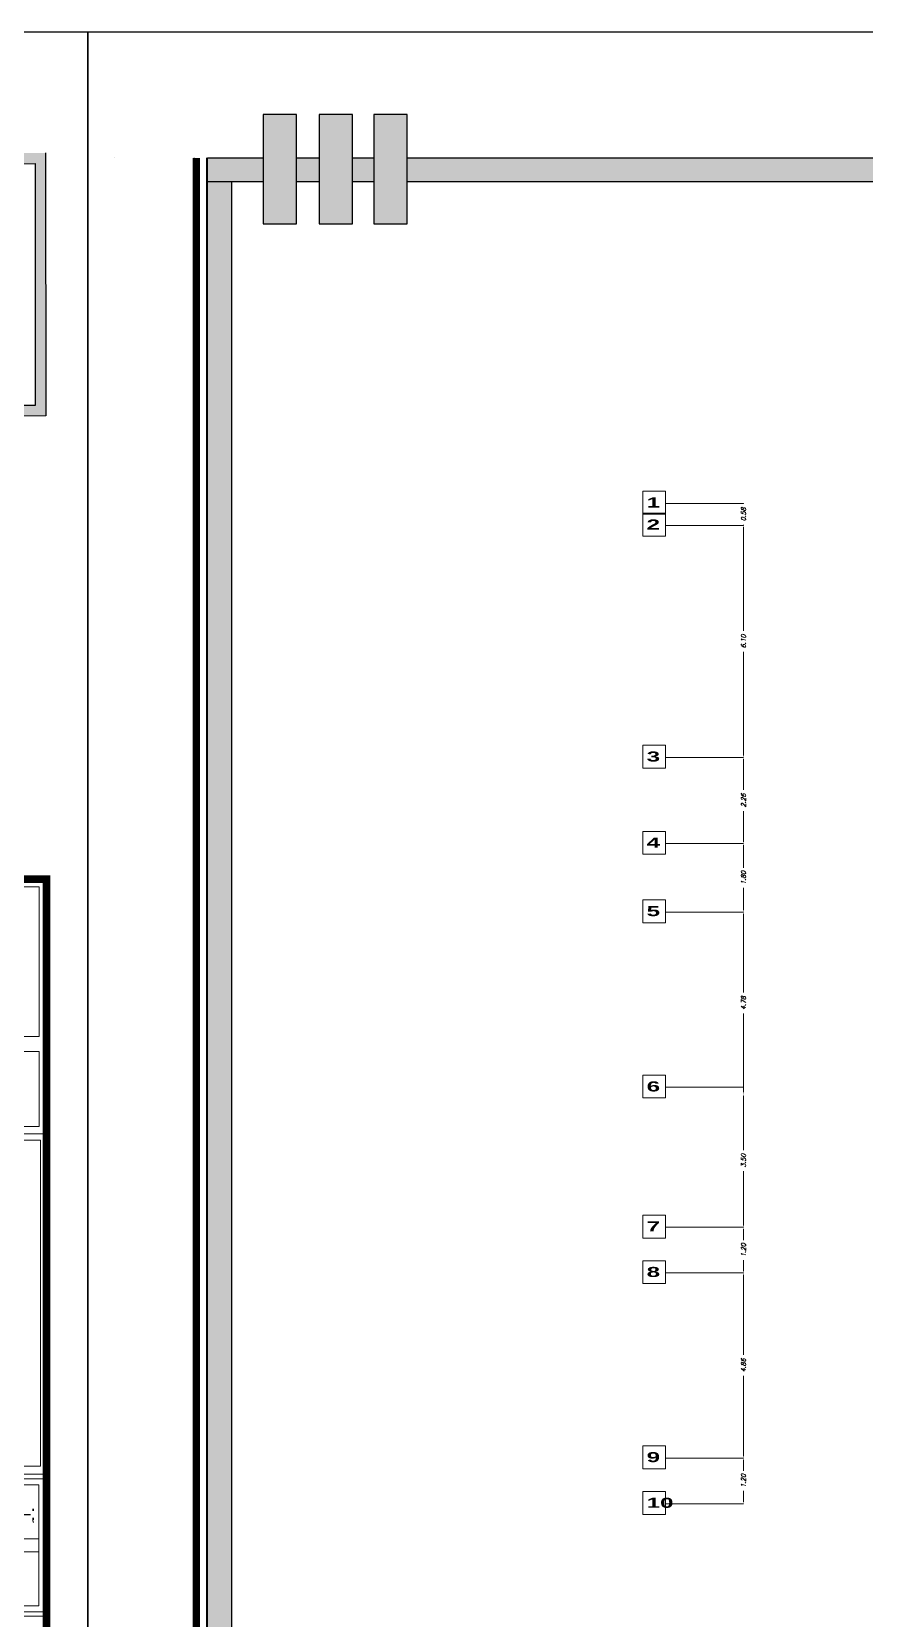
# Model space of a CAD drawing. Header units: inches. Extents: x 70 to 1974, y -315 to 363.
# Drawn here: x 1210.76 to 1232.67, y 218.53 to 260.24 of the extents above; entities that cross this region are included whole.
import ezdxf

# ---------------------------------------------------------------- set-up
doc = ezdxf.new("R2010")
doc.units = ezdxf.units.IN
doc.header["$MEASUREMENT"] = 0
doc.layers.add('1', color=19, linetype='Continuous', lineweight=5)
doc.layers.add('3', color=244, linetype='Continuous', lineweight=20)
doc.layers.add('7', color=7, linetype='Continuous')
doc.layers.add('AX', color=7, linetype='Continuous', lineweight=18, true_color=0xb7ad8f)
doc.styles.add('FARSI', font='kamran.shx', dxfattribs={"height": 0.35})
doc.styles.add('KH1', font='', dxfattribs={"width": 1.5})
doc.styles.add('STYLE3', font='italict.shx')
doc.styles.get('KH1').set_extended_font_data('Arial Black')
doc.dimstyles.new('mo', dxfattribs={"dimscale": 0.08, "dimtxt": 1.5, "dimasz": 0.6, "dimexe": 1, "dimexo": 1, "dimgap": 1, "dimtad": 0, "dimzin": 1, "dimdsep": 46, "dimtxsty": 'STYLE3', "dimcen": 2.5, "dimse1": 1, "dimse2": 1, "dimclrd": 1, "dimclre": 2, "dimclrt": 1, "dimadec": 0, "dimazin": 0, "dimtm": 1e-09, "dimtfac": 1, "dimtix": 1, "dimtmove": 0, "dimatfit": 1, "dimfxl": 0, "dimtolj": 1, "dimtzin": 0, "dimarcsym": 0})

# ---------------------------------------------------------------- blocks, each defined once
blk = doc.blocks.new('k1')
at = {"true_color": 0x636466}
h = blk.add_hatch(color=251, dxfattribs=at)
h.dxf.hatch_style = 1
h.paths.add_polyline_path([(-461.085, -161.558), (-462.607, -161.558), (-462.607, -162.181), (-462.606, -162.181), (-462.606, -162.319), (-462.468, -162.319), (-462.468, -161.697), (-461.223, -161.697), (-461.223, -162.942), (-461.085, -162.942), (-461.085, -162.804)])
h.paths.add_polyline_path([(-460.393, -161.697), (-459.147, -161.697), (-459.147, -162.942), (-457.907, -162.942), (-457.907, -162.804), (-459.009, -162.804), (-459.009, -161.558), (-460.531, -161.558), (-460.531, -162.181), (-461.085, -162.181), (-461.085, -162.319), (-460.393, -162.319)])
h.paths.add_polyline_path([(-459.701, -162.319), (-459.147, -162.319), (-459.147, -162.181), (-459.839, -162.181), (-459.839, -162.804), (-461.085, -162.804), (-461.085, -162.942), (-459.701, -162.942)], flags=17)
h.paths.add_polyline_path([(-458.317, -161.697), (-457.072, -161.697), (-457.074, -162.263), (-457.004, -162.263), (-456.935, -162.263), (-456.934, -161.558), (-458.456, -161.558), (-458.456, -162.181), (-459.009, -162.181), (-459.009, -162.319), (-458.317, -162.319)])
h.paths.add_polyline_path([(-457.434, -165.015), (-453.66, -165.015), (-453.66, -164.564), (-457.434, -164.564)], flags=9)
h.paths.add_polyline_path([(-466.465, -178.781), (-469.762, -178.781), (-469.762, -178.172), (-466.465, -178.172)], flags=9)
h.paths.add_polyline_path([(-465.787, -177.119), (-468.343, -177.119), (-468.343, -176.346), (-465.787, -176.346)], flags=9)
h.paths.add_polyline_path([(-466.637, -172.259), (-468.426, -172.259), (-468.426, -171.585), (-466.637, -171.585)], flags=9)
h.paths.add_polyline_path([(-467.406, -174.793), (-469.156, -174.793), (-469.156, -174.365), (-467.406, -174.365)], flags=9)
h.paths.add_polyline_path([(-466.579, -173.49), (-469.33, -173.49), (-469.33, -173.025), (-466.579, -173.025)], flags=9)
h.paths.add_polyline_path([(-469.005, -195.618), (-468.537, -195.65), (-468.441, -195.11), (-468.909, -195.078)], flags=9)
h.paths.add_polyline_path([(-465.425, -183.209), (-468.854, -183.238), (-468.859, -182.668), (-465.43, -182.639)], flags=9)
h.paths.add_polyline_path([(-469.333, -170.528), (-465.139, -170.528), (-465.139, -170.027), (-469.333, -170.027)], flags=9)
h.paths.add_polyline_path([(-469.448, -194.832), (-468.98, -194.864), (-468.885, -194.324), (-469.353, -194.292)], flags=9)
h.paths.add_polyline_path([(-467.276, -194.857), (-468.719, -194.869), (-468.724, -194.262), (-467.281, -194.25)], flags=9)
h.paths.add_polyline_path([(-464.448, -194.845), (-465.653, -194.855), (-465.658, -194.285), (-464.453, -194.275)], flags=9)
h.paths.add_polyline_path([(-466.824, -194.816), (-465.8, -194.848), (-465.705, -194.308), (-466.728, -194.276)], flags=9)
h.paths.add_polyline_path([(-468.654, -184.454), (-467.979, -184.476), (-467.912, -184.093), (-468.587, -184.071)], flags=9)
h.paths.add_polyline_path([(-468, -184.223), (-467.911, -184.231), (-467.887, -184.09), (-467.976, -184.082)], flags=9)
h.paths.add_polyline_path([(-469.371, -184.115), (-469.307, -184.122), (-469.288, -184.012), (-469.352, -184.006)], flags=9)
h.paths.add_polyline_path([(-469.459, -184.446), (-469.356, -184.454), (-469.331, -184.31), (-469.434, -184.302)], flags=9)
h.paths.add_polyline_path([(-469.564, -184.394), (-468.642, -184.414), (-468.583, -184.073), (-469.505, -184.053)], flags=9)
h.paths.add_polyline_path([(-468.614, -183.839), (-467.939, -183.861), (-467.872, -183.478), (-468.547, -183.456)], flags=9)
h.paths.add_polyline_path([(-467.96, -183.589), (-467.871, -183.597), (-467.847, -183.457), (-467.936, -183.449)], flags=9)
h.paths.add_polyline_path([(-469.375, -183.503), (-469.311, -183.509), (-469.292, -183.4), (-469.356, -183.394)], flags=9)
h.paths.add_polyline_path([(-469.463, -183.833), (-469.36, -183.841), (-469.335, -183.698), (-469.438, -183.689)], flags=9)
h.paths.add_polyline_path([(-469.569, -183.781), (-468.647, -183.801), (-468.587, -183.46), (-469.509, -183.441)], flags=9)
h.paths.add_polyline_path([(-464.47, -193.071), (-466.41, -193.087), (-466.415, -192.487), (-464.475, -192.471)], flags=9)
h.paths.add_polyline_path([(-464.447, -179.89), (-467.444, -179.915), (-467.449, -179.322), (-464.452, -179.297)], flags=9)
h.paths.add_polyline_path([(-464.457, -175.972), (-466.684, -175.991), (-466.689, -175.398), (-464.462, -175.38)], flags=9)
h.paths.add_polyline_path([(-464.466, -178.776), (-466.548, -178.793), (-466.553, -178.186), (-464.471, -178.168)], flags=9)
h.paths.add_polyline_path([(-464.467, -174.852), (-466.289, -174.868), (-466.294, -174.275), (-464.472, -174.26)], flags=9)
h.paths.add_polyline_path([(-464.469, -173.535), (-466.471, -173.552), (-466.476, -172.975), (-464.474, -172.958)], flags=9)
h.paths.add_polyline_path([(-464.498, -172.095), (-465.535, -172.103), (-465.539, -171.676), (-464.502, -171.667)], flags=9)
h.paths.add_polyline_path([(-464.487, -190.979), (-466.521, -190.979), (-466.521, -190.484), (-464.487, -190.484)], flags=9)
h.paths.add_polyline_path([(-464.361, -186.558), (-469.835, -186.604), (-469.84, -186.027), (-464.366, -185.981)], flags=9)
h.paths.add_polyline_path([(-464.479, -192.028), (-465.421, -192.028), (-465.421, -191.448), (-464.479, -191.448)], flags=9)
h.paths.add_polyline_path([(-464.473, -195.619), (-466.413, -195.636), (-466.417, -195.111), (-464.477, -195.094)], flags=9)
h.paths.add_polyline_path([(-467.785, -195.763), (-468.37, -195.763), (-468.37, -194.968), (-467.785, -194.968)], flags=9)
h.paths.add_polyline_path([(-466.567, -185.632), (-467.581, -185.632), (-467.581, -185.165), (-466.567, -185.165)], flags=9)
h.paths.add_polyline_path([(-464.433, -185.577), (-466.211, -185.592), (-466.214, -185.194), (-464.436, -185.179)], flags=9)
h.paths.add_polyline_path([(-465.655, -185.081), (-469.009, -185.081), (-469.009, -184.609), (-465.655, -184.609)], flags=9)
h.paths.add_polyline_path([(-466.243, -184.431), (-467.91, -184.445), (-467.913, -184.085), (-466.246, -184.071)], flags=9)
h.paths.add_polyline_path([(-466.257, -183.784), (-467.535, -183.795), (-467.538, -183.396), (-466.26, -183.385)], flags=9)
h.paths.add_polyline_path([(-465.027, -184.329), (-465.448, -184.333), (-465.451, -183.978), (-465.03, -183.975)], flags=9)
h.paths.add_polyline_path([(-464.397, -183.897), (-466.05, -183.911), (-466.053, -183.556), (-464.4, -183.542)], flags=9)
h.paths.add_polyline_path([(-464.455, -185.063), (-465.647, -185.073), (-465.65, -184.685), (-464.458, -184.675)], flags=9)
h.paths.add_polyline_path([(-469.695, -185.033), (-469.026, -185.054), (-468.963, -184.701), (-469.632, -184.68)], flags=9)
h.paths.add_polyline_path([(-454.559, -188.448), (-454.609, -188.448), (-454.609, -188.3), (-454.559, -188.3)], flags=9)
h.paths.add_polyline_path([(-453.497, -188.538), (-454.55, -188.538), (-454.55, -188.141), (-453.497, -188.141)], flags=9)
h.paths.add_polyline_path([(-454.123, -187.412), (-454.172, -187.412), (-454.172, -187.264), (-454.123, -187.264)], flags=9)
h.paths.add_polyline_path([(-453.47, -187.519), (-454.105, -187.519), (-454.105, -187.094), (-453.47, -187.094)], flags=9)
h.paths.add_polyline_path([(-453.963, -180.209), (-454.012, -180.209), (-454.012, -180.061), (-453.963, -180.061)], flags=9)
h.paths.add_polyline_path([(-453.745, -181.06), (-453.794, -181.06), (-453.794, -180.912), (-453.745, -180.912)], flags=9)
h.paths.add_polyline_path([(-453.834, -182.003), (-453.884, -182.003), (-453.884, -181.855), (-453.834, -181.855)], flags=9)
h.paths.add_polyline_path([(-454.219, -183.852), (-454.268, -183.852), (-454.268, -183.704), (-454.219, -183.704)], flags=9)
h.paths.add_polyline_path([(-454.338, -184.728), (-454.387, -184.728), (-454.387, -184.58), (-454.338, -184.58)], flags=9)
h.paths.add_polyline_path([(-453.493, -186.542), (-454.175, -186.542), (-454.175, -186.117), (-453.493, -186.117)], flags=9)
h.paths.add_polyline_path([(-452.989, -187.483), (-453.545, -187.483), (-453.545, -187.14), (-452.989, -187.14)], flags=9)
h.paths.add_polyline_path([(-452.989, -186.498), (-453.545, -186.498), (-453.545, -186.156), (-452.989, -186.156)], flags=9)
h.paths.add_polyline_path([(-452.98, -184.832), (-454.348, -184.832), (-454.348, -184.383), (-452.98, -184.383)], flags=9)
h.paths.add_polyline_path([(-452.947, -184.051), (-454.226, -184.051), (-454.226, -183.507), (-452.947, -183.507)], flags=9)
h.paths.add_polyline_path([(-453.117, -182.105), (-453.809, -182.105), (-453.809, -181.68), (-453.117, -181.68)], flags=9)
h.paths.add_polyline_path([(-453.136, -181.174), (-453.742, -181.174), (-453.742, -180.729), (-453.136, -180.729)], flags=9)
h.paths.add_polyline_path([(-453.001, -180.322), (-453.938, -180.322), (-453.938, -179.872), (-453.001, -179.872)], flags=9)
h.paths.add_polyline_path([(-452.933, -173.263), (-456.203, -173.32), (-456.219, -172.388), (-452.949, -172.33)], flags=9)
h.paths.add_polyline_path([(-452.992, -185.417), (-454.046, -185.417), (-454.046, -185.149), (-452.992, -185.149)], flags=9)
h.paths.add_polyline_path([(-452.971, -185.96), (-453.9, -185.96), (-453.9, -185.69), (-452.971, -185.69)], flags=9)
h.paths.add_polyline_path([(-452.942, -190.734), (-453.686, -190.734), (-453.686, -190.43), (-452.942, -190.43)], flags=9)
h.paths.add_polyline_path([(-452.989, -188.532), (-453.545, -188.532), (-453.545, -188.19), (-452.989, -188.19)], flags=9)
h.paths.add_polyline_path([(-454.158, -186.432), (-454.208, -186.432), (-454.208, -186.285), (-454.158, -186.285)], flags=9)
h.paths.add_polyline_path([(-454.443, -190.804), (-455.494, -190.804), (-455.494, -190.392), (-454.443, -190.392)], flags=9)
h.paths.add_polyline_path([(-452.955, -190.156), (-453.705, -190.156), (-453.705, -189.834), (-452.955, -189.834)], flags=9)
h.paths.add_polyline_path([(-455.386, -190.139), (-454.579, -190.139), (-454.579, -189.861), (-455.386, -189.861)], flags=9)
h.paths.add_polyline_path([(-453.088, -175.658), (-455.011, -175.658), (-455.011, -175.326), (-453.088, -175.326)], flags=9)
h = blk.add_hatch(color=251, dxfattribs=at)
h.dxf.hatch_style = 1
h.paths.add_polyline_path([(-452.922, -162.255), (-456.715, -162.263), (-456.715, -162.263), (-456.784, -162.263), (-457.687, -162.265), (-457.686, -165.719), (-452.921, -165.708)])
h.paths.add_polyline_path([(-457.548, -162.403), (-453.06, -162.393), (-453.059, -165.571), (-457.548, -165.58)], flags=16)
h.paths.add_polyline_path([(-457.167, -163.124), (-453.131, -163.124), (-453.131, -164.315), (-457.167, -164.315)], flags=0)
h.paths.add_polyline_path([(-457.214, -165.015), (-453.439, -165.015), (-453.439, -164.564), (-457.214, -164.564)], flags=0)
h = blk.add_hatch(color=251, dxfattribs=at)
h.dxf.hatch_style = 1
h.paths.add_polyline_path([(-479.763, -162.319), (-480.495, -162.319), (-480.495, -162.634), (-479.763, -162.634)])
h.paths.add_polyline_path([(-479.027, -162.319), (-479.326, -162.319), (-479.326, -162.634), (-479.027, -162.634)])
h.paths.add_polyline_path([(-478.307, -162.319), (-478.59, -162.319), (-478.59, -162.634), (-478.307, -162.634)])
h = blk.add_hatch(color=251, dxfattribs=at)
h.dxf.hatch_style = 1
h.paths.add_polyline_path([(-480.494, -162.334), (-480.494, -163.026), (-480.494, -198.947), (-480.18, -198.947), (-480.18, -162.334)])
h = blk.add_hatch(color=251, dxfattribs=at)
h.dxf.hatch_style = 1
h.paths.add_polyline_path([(-462.468, -162.319), (-463.16, -162.319), (-477.869, -162.319), (-477.869, -162.634), (-462.468, -162.633)])
at = {"layer": '3'}
h = blk.add_hatch(color=256, dxfattribs=at)
h.dxf.hatch_style = 1
h.paths.add_polyline_path([(-479.326, -161.751), (-479.763, -161.751), (-479.763, -163.185), (-479.326, -163.185)])
h.paths.add_polyline_path([(-478.59, -161.751), (-479.027, -161.751), (-479.027, -163.185), (-478.59, -163.185)])
h.paths.add_polyline_path([(-477.869, -161.751), (-478.307, -161.751), (-478.307, -163.185), (-477.869, -163.185)])
for p, q in [((-481.719, -162.312), (-481.719, -162.312)), ((-480.178, -162.634), (-480.178, -198.949))]:
    blk.add_line(p, q)
for points in [[(-452.366, -202.667), (-482.066, -202.667), (-482.066, -160.662), (-452.366, -160.662)], [(-482.066, -160.662), (-452.366, -160.662), (-452.366, -202.667), (-482.066, -202.667)], [(-479.326, -161.751), (-479.763, -161.751), (-479.763, -163.185), (-479.326, -163.185)], [(-478.59, -161.751), (-479.027, -161.751), (-479.027, -163.185), (-478.59, -163.185)], [(-477.869, -161.751), (-478.307, -161.751), (-478.307, -163.185), (-477.869, -163.185)]]:
    blk.add_lwpolyline(points, close=True)
at = {"color": 7}
for points in [[(-452.922, -162.255), (-452.921, -165.708), (-454.066, -165.711)], [(-455.45, -165.576), (-457.548, -165.58), (-457.548, -162.403), (-453.06, -162.393), (-453.059, -165.571), (-454.066, -165.573)]]:
    blk.add_lwpolyline(points, dxfattribs=at)
for points in [[(-479.763, -162.634), (-480.495, -162.634), (-480.495, -162.319), (-479.763, -162.319)], [(-480.178, -162.634), (-480.178, -198.949), (-480.495, -198.949), (-480.495, -162.319), (-480.178, -162.319)], [(-479.326, -162.319), (-479.027, -162.319)], [(-478.59, -162.319), (-478.307, -162.319)], [(-477.869, -162.319), (-462.606, -162.319)], [(-479.027, -162.634), (-479.326, -162.634)], [(-478.307, -162.634), (-478.59, -162.634)], [(-462.557, -162.634), (-477.869, -162.634)]]:
    blk.add_lwpolyline(points)
at = {"layer": '1', "ltscale": 0.5}
for p, q in [((-452.911, -171.797), (-456.257, -171.797)), ((-452.911, -190.833), (-452.911, -171.797)), ((-452.911, -182.705), (-452.911, -179.365)), ((-452.911, -179.672), (-456.425, -179.672)), ((-453.013, -179.752), (-456.425, -179.752)), ((-453.013, -181.343), (-453.013, -179.752)), ((-456.425, -180.463), (-453.013, -180.463)), ((-456.425, -180.632), (-453.013, -180.632)), ((-453.013, -181.343), (-456.425, -181.343)), ((-452.911, -181.422), (-456.425, -181.422)), ((-452.911, -181.479), (-456.425, -181.479))]:
    blk.add_line(p, q, dxfattribs=at)
at = {"layer": '1'}
for p, q in [((-454.19, -173.864), (-453.009, -173.864)), ((-454.19, -174.061), (-453.009, -174.061))]:
    blk.add_line(p, q, dxfattribs=at)
for points in [[(-452.911, -171.797), (-456.42, -171.797), (-456.42, -175.143), (-452.911, -175.143)], [(-452.911, -175.143), (-456.42, -175.143), (-456.42, -179.612), (-452.911, -179.612)], [(-452.99, -175.223), (-456.42, -175.223), (-456.42, -179.507), (-452.99, -179.507)]]:
    blk.add_lwpolyline(points, close=True, dxfattribs=at)
for points in [[(-453.009, -173.864), (-453.009, -171.896), (-456.42, -171.896), (-456.42, -173.864)], [(-456.42, -174.13), (-456.42, -175.045), (-453.009, -175.045), (-453.009, -174.061)]]:
    blk.add_lwpolyline(points, dxfattribs=at)
at = {"layer": '3'}
blk.add_line((-480.669, -162.319), (-480.669, -162.922), dxfattribs=at)
at = {"layer": '3', "const_width": 0.1}
for points in [[(-480.641, -192.137), (-480.641, -162.319)], [(-480.641, -198.946), (-480.641, -162.319)]]:
    blk.add_lwpolyline(points, dxfattribs=at)
blk.add_lwpolyline([(-456.535, -190.833), (-452.911, -190.833), (-452.911, -171.797), (-456.535, -171.797)], close=True, dxfattribs=at)
at = {"layer": '7', "lineweight": 30}
blk.add_line((-480.506, -198.946), (-480.503, -162.319), dxfattribs=at)
at = {"style": 'FARSI', "text_generation_flag": 2}
blk.add_text(';—vtءl—', height=0.1907, dxfattribs=at).set_placement((-453.049, -180.214))
blk = doc.blocks.new('*D169')
at = {"layer": 'AX', "color": 1, "lineweight": -2, "transparency": 16777216}
for p, q in [((877.893, 72.564), (877.893, 72.549)), ((877.893, 71.986), (877.893, 72.001))]:
    blk.add_line(p, q, dxfattribs=at)
at = {"layer": 'Defpoints', "color": 0, "transparency": 16777216}
for p in [(877.893, 72.564), (877.893, 71.986), (877.893, 71.986)]:
    blk.add_point(p, dxfattribs=at)
at = {"layer": 'AX', "color": 1, "transparency": 16777216, "insert": (877.893, 72.275), "char_height": 0.12, "attachment_point": 5, "rotation": 90, "style": 'STYLE3'}
blk.add_mtext('\\A1;0.58', dxfattribs=at)
blk = doc.blocks.new('*D170')
at = {"layer": 'AX', "color": 1, "lineweight": -2, "transparency": 16777216}
for p, q in [((877.893, 71.938), (877.893, 69.212)), ((877.893, 65.938), (877.893, 68.664))]:
    blk.add_line(p, q, dxfattribs=at)
at = {"layer": 'AX', "color": 1, "transparency": 16777216}
for points in [[(877.885, 71.938), (877.901, 71.938), (877.893, 71.986)], [(877.885, 65.938), (877.901, 65.938), (877.893, 65.89)]]:
    blk.add_solid(points, dxfattribs=at)
at = {"layer": 'Defpoints', "color": 0, "transparency": 16777216}
for p in [(877.893, 71.986), (877.893, 65.89), (877.893, 65.89)]:
    blk.add_point(p, dxfattribs=at)
at = {"layer": 'AX', "color": 1, "transparency": 16777216, "insert": (877.893, 68.938), "char_height": 0.12, "attachment_point": 5, "rotation": 90, "style": 'STYLE3'}
blk.add_mtext('\\A1;6.10', dxfattribs=at)
blk = doc.blocks.new('*D171')
at = {"layer": 'AX', "color": 1, "lineweight": -2, "transparency": 16777216}
for p, q in [((877.893, 65.842), (877.893, 65.039)), ((877.893, 63.675), (877.893, 64.479))]:
    blk.add_line(p, q, dxfattribs=at)
at = {"layer": 'AX', "color": 1, "transparency": 16777216}
for points in [[(877.885, 65.842), (877.901, 65.842), (877.893, 65.89)], [(877.885, 63.675), (877.901, 63.675), (877.893, 63.627)]]:
    blk.add_solid(points, dxfattribs=at)
at = {"layer": 'Defpoints', "color": 0, "transparency": 16777216}
for p in [(877.893, 65.89), (877.893, 63.627), (877.893, 63.627)]:
    blk.add_point(p, dxfattribs=at)
at = {"layer": 'AX', "color": 1, "transparency": 16777216, "insert": (877.893, 64.759), "char_height": 0.12, "attachment_point": 5, "rotation": 90, "style": 'STYLE3'}
blk.add_mtext('\\A1;2.26', dxfattribs=at)
blk = doc.blocks.new('*D172')
at = {"layer": 'AX', "color": 1, "lineweight": -2, "transparency": 16777216}
for p, q in [((877.893, 63.579), (877.893, 62.99)), ((877.893, 61.875), (877.893, 62.464))]:
    blk.add_line(p, q, dxfattribs=at)
at = {"layer": 'AX', "color": 1, "transparency": 16777216}
for points in [[(877.885, 63.579), (877.901, 63.579), (877.893, 63.627)], [(877.885, 61.875), (877.901, 61.875), (877.893, 61.827)]]:
    blk.add_solid(points, dxfattribs=at)
at = {"layer": 'Defpoints', "color": 0, "transparency": 16777216}
for p in [(877.893, 63.627), (877.893, 61.827), (877.893, 61.827)]:
    blk.add_point(p, dxfattribs=at)
at = {"layer": 'AX', "color": 1, "transparency": 16777216, "insert": (877.893, 62.727), "char_height": 0.12, "attachment_point": 5, "rotation": 90, "style": 'STYLE3'}
blk.add_mtext('\\A1;1.80', dxfattribs=at)
blk = doc.blocks.new('*D173')
at = {"layer": 'AX', "color": 1, "lineweight": -2, "transparency": 16777216}
for p, q in [((877.893, 61.779), (877.893, 59.712)), ((877.893, 57.091), (877.893, 59.158))]:
    blk.add_line(p, q, dxfattribs=at)
at = {"layer": 'AX', "color": 1, "transparency": 16777216}
for points in [[(877.885, 61.779), (877.901, 61.779), (877.893, 61.827)], [(877.885, 57.091), (877.901, 57.091), (877.893, 57.043)]]:
    blk.add_solid(points, dxfattribs=at)
at = {"layer": 'Defpoints', "color": 0, "transparency": 16777216}
for p in [(877.893, 61.827), (877.893, 57.043), (877.893, 57.043)]:
    blk.add_point(p, dxfattribs=at)
at = {"layer": 'AX', "color": 1, "transparency": 16777216, "insert": (877.893, 59.435), "char_height": 0.12, "attachment_point": 5, "rotation": 90, "style": 'STYLE3'}
blk.add_mtext('\\A1;4.78', dxfattribs=at)
blk = doc.blocks.new('*D174')
at = {"layer": 'AX', "color": 1, "lineweight": -2, "transparency": 16777216}
for p, q in [((877.893, 56.995), (877.893, 55.57)), ((877.893, 53.591), (877.893, 55.016))]:
    blk.add_line(p, q, dxfattribs=at)
at = {"layer": 'AX', "color": 1, "transparency": 16777216}
for points in [[(877.885, 56.995), (877.901, 56.995), (877.893, 57.043)], [(877.885, 53.591), (877.901, 53.591), (877.893, 53.543)]]:
    blk.add_solid(points, dxfattribs=at)
at = {"layer": 'Defpoints', "color": 0, "transparency": 16777216}
for p in [(877.893, 57.043), (877.893, 53.543), (877.893, 53.543)]:
    blk.add_point(p, dxfattribs=at)
at = {"layer": 'AX', "color": 1, "transparency": 16777216, "insert": (877.893, 55.293), "char_height": 0.12, "attachment_point": 5, "rotation": 90, "style": 'STYLE3'}
blk.add_mtext('\\A1;3.50', dxfattribs=at)
blk = doc.blocks.new('*D175')
at = {"layer": 'AX', "color": 1, "lineweight": -2, "transparency": 16777216}
for p, q in [((877.893, 53.495), (877.893, 53.207)), ((877.893, 52.394), (877.893, 52.682))]:
    blk.add_line(p, q, dxfattribs=at)
at = {"layer": 'AX', "color": 1, "transparency": 16777216}
for points in [[(877.885, 53.495), (877.901, 53.495), (877.893, 53.543)], [(877.885, 52.394), (877.901, 52.394), (877.893, 52.346)]]:
    blk.add_solid(points, dxfattribs=at)
at = {"layer": 'Defpoints', "color": 0, "transparency": 16777216}
for p in [(877.893, 53.543), (877.893, 52.346), (877.893, 52.346)]:
    blk.add_point(p, dxfattribs=at)
at = {"layer": 'AX', "color": 1, "transparency": 16777216, "insert": (877.893, 52.944), "char_height": 0.12, "attachment_point": 5, "rotation": 90, "style": 'STYLE3'}
blk.add_mtext('\\A1;1.20', dxfattribs=at)
blk = doc.blocks.new('*D176')
at = {"layer": 'AX', "color": 1, "lineweight": -2, "transparency": 16777216}
for p, q in [((877.893, 52.298), (877.893, 50.191)), ((877.893, 47.529), (877.893, 49.636))]:
    blk.add_line(p, q, dxfattribs=at)
at = {"layer": 'AX', "color": 1, "transparency": 16777216}
for points in [[(877.885, 52.298), (877.901, 52.298), (877.893, 52.346)], [(877.885, 47.529), (877.901, 47.529), (877.893, 47.481)]]:
    blk.add_solid(points, dxfattribs=at)
at = {"layer": 'Defpoints', "color": 0, "transparency": 16777216}
for p in [(877.893, 52.346), (877.893, 47.481), (877.893, 47.481)]:
    blk.add_point(p, dxfattribs=at)
at = {"layer": 'AX', "color": 1, "transparency": 16777216, "insert": (877.893, 49.914), "char_height": 0.12, "attachment_point": 5, "rotation": 90, "style": 'STYLE3'}
blk.add_mtext('\\A1;4.86', dxfattribs=at)
blk = doc.blocks.new('*D177')
at = {"layer": 'AX', "color": 1, "lineweight": -2, "transparency": 16777216}
for p, q in [((877.893, 47.433), (877.893, 47.144)), ((877.893, 46.329), (877.893, 46.618))]:
    blk.add_line(p, q, dxfattribs=at)
at = {"layer": 'AX', "color": 1, "transparency": 16777216}
for points in [[(877.885, 47.433), (877.901, 47.433), (877.893, 47.481)], [(877.885, 46.329), (877.901, 46.329), (877.893, 46.281)]]:
    blk.add_solid(points, dxfattribs=at)
at = {"layer": 'Defpoints', "color": 0, "transparency": 16777216}
for p in [(877.893, 47.481), (877.893, 46.281), (877.893, 46.281)]:
    blk.add_point(p, dxfattribs=at)
at = {"layer": 'AX', "color": 1, "transparency": 16777216, "insert": (877.893, 46.881), "char_height": 0.12, "attachment_point": 5, "rotation": 90, "style": 'STYLE3'}
blk.add_mtext('\\A1;1.20', dxfattribs=at)
blk = doc.blocks.new('4')
at = {"layer": 'AX', "color": 23, "linetype": 'ByBlock', "true_color": 0xbf8b78}
for p, q in [((875.846, 72.564), (877.893, 72.564)), ((875.846, 71.986), (877.893, 71.986)), ((875.846, 65.89), (877.893, 65.89)), ((875.846, 63.627), (877.893, 63.627)), ((875.846, 61.827), (877.893, 61.827)), ((875.846, 57.223), (877.893, 57.223)), ((875.846, 53.543), (877.893, 53.543)), ((875.846, 52.346), (877.893, 52.346)), ((875.846, 47.481), (877.893, 47.481)), ((875.846, 46.281), (877.893, 46.281))]:
    blk.add_line(p, q, dxfattribs=at)
for points in [[(875.846, 72.282), (875.846, 72.882), (875.246, 72.882), (875.246, 72.282)], [(875.846, 71.704), (875.846, 72.304), (875.246, 72.304), (875.246, 71.704)], [(875.846, 65.608), (875.846, 66.208), (875.246, 66.208), (875.246, 65.608)], [(875.846, 63.345), (875.846, 63.945), (875.246, 63.945), (875.246, 63.345)], [(875.846, 61.545), (875.846, 62.145), (875.246, 62.145), (875.246, 61.545)], [(875.846, 56.941), (875.846, 57.541), (875.246, 57.541), (875.246, 56.941)], [(875.846, 53.261), (875.846, 53.861), (875.246, 53.861), (875.246, 53.261)], [(875.846, 52.064), (875.846, 52.664), (875.246, 52.664), (875.246, 52.064)], [(875.846, 47.199), (875.846, 47.799), (875.246, 47.799), (875.246, 47.199)], [(875.846, 45.999), (875.846, 46.599), (875.246, 46.599), (875.246, 45.999)]]:
    blk.add_lwpolyline(points, close=True, dxfattribs=at)
at = {"layer": 'AX', "color": 23, "linetype": 'ByBlock', "true_color": 0xbf8b78, "style": 'KH1', "width": 1.5}
for s, height, p in [('1', 0.264, (875.348, 72.455)), ('2', 0.264, (875.348, 71.877)), ('3', 0.264, (875.348, 65.781)), ('4', 0.264, (875.348, 63.518)), ('5', 0.264, (875.348, 61.718)), ('6', 0.264, (875.348, 57.113)), ('7', 0.264, (875.348, 53.433)), ('8', 0.264, (875.348, 52.237)), ('9', 0.264, (875.348, 47.372)), ('10', 0.2644, (875.348, 46.172))]:
    blk.add_text(s, height=height, dxfattribs=at).set_placement(p)
at = {"layer": 'AX'}
dim = blk.add_aligned_dim(p1=(877.893, 72.564), p2=(877.893, 71.986), distance=0, dimstyle='mo', override={"dimfxl": 150, "dimfxlon": 1, "dimarcsym": 1}, dxfattribs=at)
dim.commit()
dim.dimension.update_dxf_attribs({"geometry": '*D169', "text_midpoint": (877.893, 72.275)})
for base, p1, p2, picture, middle in [((877.893, 65.89), (877.893, 71.986), (877.893, 65.89), '*D170', (877.893, 68.938)), ((877.893, 63.627), (877.893, 65.89), (877.893, 63.627), '*D171', (877.893, 64.759)), ((877.893, 61.827), (877.893, 63.627), (877.893, 61.827), '*D172', (877.893, 62.727)), ((877.893, 57.043), (877.893, 61.827), (877.893, 57.043), '*D173', (877.893, 59.435)), ((877.893, 53.543), (877.893, 57.043), (877.893, 53.543), '*D174', (877.893, 55.293)), ((877.893, 52.346), (877.893, 53.543), (877.893, 52.346), '*D175', (877.893, 52.944)), ((877.8928, 47.4812), (877.8928, 52.3461), (877.8928, 47.4812), '*D176', (877.8928, 49.9136)), ((877.893, 46.281), (877.893, 47.481), (877.893, 46.281), '*D177', (877.893, 46.881))]:
    dim = blk.add_linear_dim(base=base, p1=p1, p2=p2, angle=90, dimstyle='mo', override={"dimtmove": 1, "dimfxl": 150, "dimfxlon": 1, "dimarcsym": 1}, dxfattribs=at)
    dim.commit()
    dim.dimension.update_dxf_attribs({"geometry": picture, "text_midpoint": middle})

msp = doc.modelspace()

# ---------------------------------------------------------------- block references
at = {"xscale": 2, "yscale": 2, "zscale": 2}
for p in [(2116.96483, 581.56474), (2176.36483, 581.56474)]:
    msp.add_blockref('k1', p, dxfattribs=at)
at = {"layer": 'AX'}
msp.add_blockref('4', (351.57152, 175.28385), dxfattribs=at)

doc.saveas('drawing.dxf')
